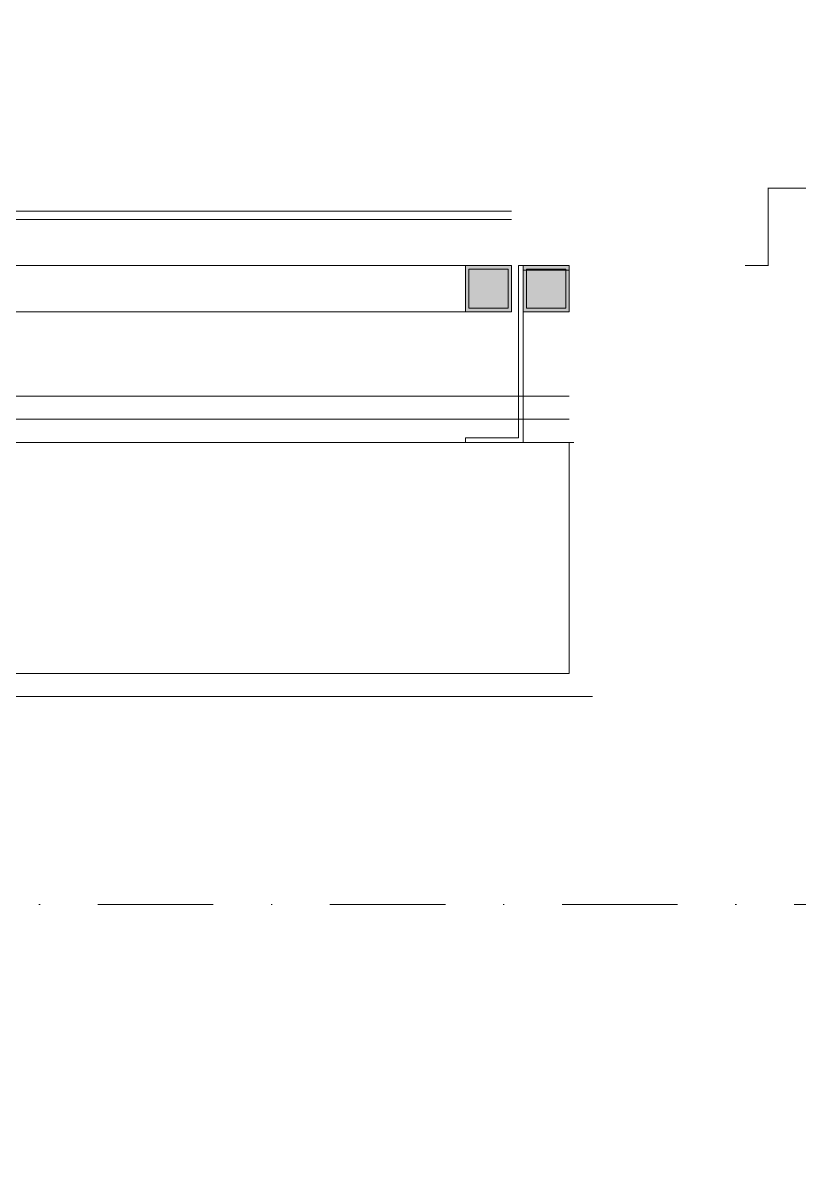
# Model space of a CAD drawing. Extents: x -9058 to 11890, y 0 to 8114.
# Drawn here: x 9357.7 to 9425, y 3724.2 to 3822.2 of the extents above; entities that cross this region are included whole.
import ezdxf

# ---------------------------------------------------------------- set-up
doc = ezdxf.new("R2010")
doc.units = 0
doc.header["$LTSCALE"] = 10
doc.header["$MEASUREMENT"] = 0
doc.linetypes.add('DASHDOT', pattern=[1, 0.5, -0.25, 0, -0.25])
doc.layers.get('0').update_dxf_attribs({"color": 9, "lineweight": 9})
for name, color, linetype, lineweight in [('00', 9, 'Continuous', 9), ('06D', 9, 'Continuous', 9), ('10', 9, 'Continuous', 9), ('14', 9, 'Continuous', 9), ('24', 9, 'DASHDOT', 9), ('33', 9, 'BATTING', 9)]:
    doc.layers.add(name, color=color, linetype=linetype, lineweight=lineweight)
doc.linetypes.add('BATTING', pattern='A,0.0001,-0.1,[134,ltypeshp.shx,S=0.1,R=0,X=-0.1,Y=0],-0.2,[134,ltypeshp.shx,S=0.1,R=180,X=0.1,Y=0],-0.1', length=0.4001)

# ---------------------------------------------------------------- blocks, each defined once
blk = doc.blocks.new('p-mek')
at = {"color": 6}
blk.add_lwpolyline([(210.287, -281.078, -0.000027), (210.287, -1029.078, 0.400031)], format="xyb", dxfattribs=at)
blk = doc.blocks.new('p-s-profil')
at = {"layer": '10'}
blk.add_lwpolyline([(9, 15.3), (4.6, 15.3), (4.6, 0.4), (0, 0.4), (0, 0), (5, 0), (5, 14.9), (9, 14.9), (9, 15.3)], dxfattribs=at)
blk.add_lwpolyline([(9, 15.3), (4.6, 15.3), (4.6, 0.4), (0, 0.4), (0, 0), (5, 0), (5, 14.9), (9, 14.9), (9, 15.3)], dxfattribs=at)
blk = doc.blocks.new('p-kutu_profil_40x40')
h = blk.add_hatch(color=256)
h.dxf.hatch_style = 1
h.paths.add_polyline_path([(0, 0), (4, 0), (4, 4), (0, 4)])
h = blk.add_hatch(color=255)
h.dxf.hatch_style = 1
h.paths.add_polyline_path([(0, 0), (4, 0), (4, 4), (0, 4)])
blk.add_lwpolyline([(0, 0), (4, 0), (4, 4), (0, 4)], close=True)
at = {"layer": '10'}
for points in [[(0, 4), (4, 4), (4, 0), (0, 0)], [(0, 4), (4, 4), (4, 0), (0, 0)], [(0, 0), (4, 0), (4, 4), (0, 4)], [(0.3, 3.7), (3.7, 3.7), (3.7, 0.3), (0.3, 0.3)], [(0.3, 3.7), (3.7, 3.7), (3.7, 0.3), (0.3, 0.3)]]:
    blk.add_lwpolyline(points, close=True, dxfattribs=at)
blk = doc.blocks.new('P-DOG-PORSCHE')
at = {"layer": '10', "const_width": 0.1}
blk.add_lwpolyline([(-124.783, 17.3), (-122.783, 17.3), (-122.783, 24), (-117.783, 24), (-117.783, 2), (-115.431, 2)], dxfattribs=at)

msp = doc.modelspace()

# ---------------------------------------------------------------- linework, layer by layer
at = {"layer": '00'}
msp.add_lwpolyline([(9295.058, 3765.873), (9295.058, 3765.873), (9405.058, 3765.873), (9405.058, 3785.873), (9295.058, 3785.873), (9295.058, 3785.873)], dxfattribs=at)
at = {"layer": '06D'}
for points in [[(9400.058, 3801.173), (9295.058, 3801.173)], [(9400.058, 3797.173), (9295.058, 3797.173)], [(9405.058, 3789.873), (9295.058, 3789.873)], [(9405.458, 3785.873), (9297.141, 3785.873)]]:
    msp.add_lwpolyline(points, dxfattribs=at)
at = {"layer": '10'}
for points in [[(9400.058, 3805.873), (9300.058, 3805.873)], [(9400.058, 3805.173), (9300.058, 3805.173)]]:
    msp.add_lwpolyline(points, dxfattribs=at)
at = {"layer": '14'}
msp.add_lwpolyline([(9293.058, 3763.873), (9407.058, 3763.873)], dxfattribs=at)
at = {"layer": '24', "ltscale": 2}
msp.add_lwpolyline([(7012.529, 3745.873), (10535.058, 3745.873)], dxfattribs=at)
at = {"layer": '33', "ltscale": 0.2, "flags": 128}
msp.add_lwpolyline([(9405.058, 3787.873), (9295.058, 3787.873)], dxfattribs=at)

# ---------------------------------------------------------------- block references
for name, p in [('P-DOG-PORSCHE', (9545.058, 3783.873)), ('p-s-profil', (9396.058, 3785.873)), ('p-kutu_profil_40x40', (9396.058, 3797.173)), ('p-kutu_profil_40x40', (9401.058, 3797.173))]:
    msp.add_blockref(name, p)
at = {"layer": '06D'}
msp.add_blockref('p-mek', (7675.058, 3723.873), dxfattribs=at)

doc.saveas('drawing.dxf')
